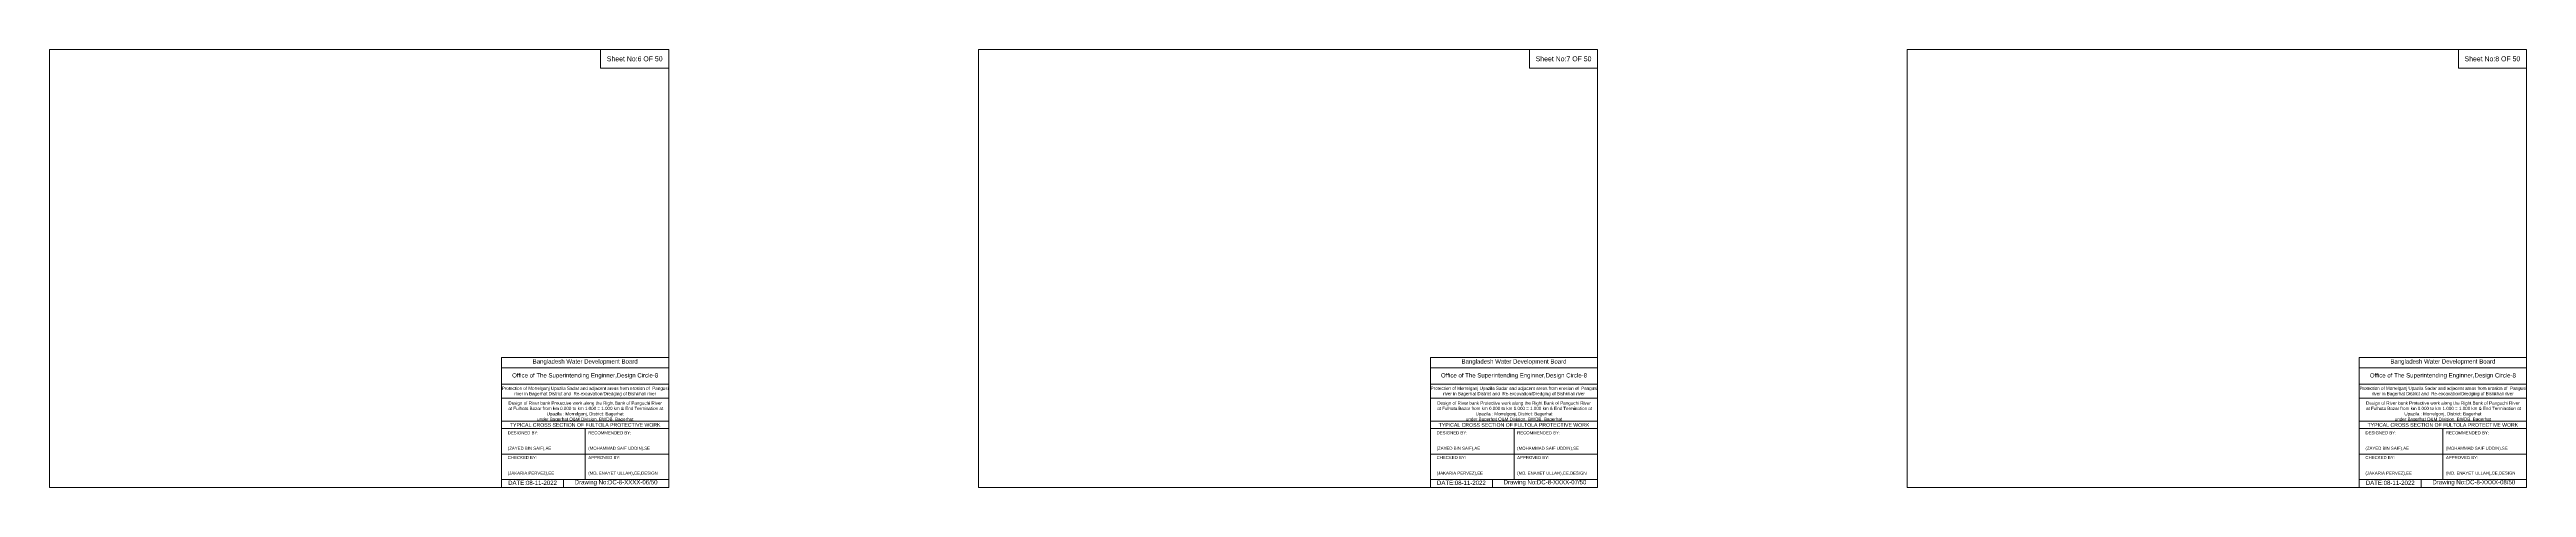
# Model space of a CAD drawing. Header units: inches. Extents: x 64995 to 402236, y -100918 to 204355.
# Drawn here: x 192084 to 232084, y 49315 to 56386 of the extents above; entities that cross this region are included whole.
import ezdxf

# ---------------------------------------------------------------- set-up
doc = ezdxf.new("R2010")
doc.units = ezdxf.units.IN
doc.header["$LTSCALE"] = 7
doc.header["$MEASUREMENT"] = 0
doc.layers.add('Cross Section Labels', color=7, linetype='Continuous', lineweight=9)
doc.styles.get("Standard").update_dxf_attribs({"font": 'arial.ttf'})

msp = doc.modelspace()

# ---------------------------------------------------------------- linework, layer by layer
at = {"layer": 'Cross Section Labels'}
for points in [[(192084.21054, 56386.3907), (202084.21054, 56386.3907), (202084.21054, 49315.3907), (192084.21054, 49315.3907)], [(200984.21054, 56386.3907), (202084.21054, 56386.3907), (202084.21054, 56086.3907), (200984.21054, 56086.3907)], [(207084.21054, 56386.3907), (217084.21054, 56386.3907), (217084.21054, 49315.3907), (207084.21054, 49315.3907)], [(215984.21054, 56386.3907), (217084.21054, 56386.3907), (217084.21054, 56086.3907), (215984.21054, 56086.3907)], [(222084.21054, 56386.3907), (232084.21054, 56386.3907), (232084.21054, 49315.3907), (222084.21054, 49315.3907)], [(230984.21054, 56386.3907), (232084.21054, 56386.3907), (232084.21054, 56086.3907), (230984.21054, 56086.3907)]]:
    msp.add_lwpolyline(points, close=True, dxfattribs=at)
for points in [[(199384.21054, 49315.3907), (199384.21054, 51415.3907), (202084.21054, 51415.3907)], [(199384.21054, 51245.3907), (202084.21054, 51245.3907)], [(214384.21054, 49315.3907), (214384.21054, 51415.3907), (217084.21054, 51415.3907)], [(214384.21054, 51245.3907), (217084.21054, 51245.3907)], [(229384.21054, 49315.3907), (229384.21054, 51415.3907), (232084.21054, 51415.3907)], [(229384.21054, 51245.3907), (232084.21054, 51245.3907)], [(199384.21054, 50985.3907), (202084.21054, 50985.3907)], [(214384.21054, 50985.3907), (217084.21054, 50985.3907)], [(229384.21054, 50985.3907), (232084.21054, 50985.3907)], [(199384.21054, 50755.3907), (202084.21054, 50755.3907)], [(214384.21054, 50755.3907), (217084.21054, 50755.3907)], [(229384.21054, 50755.3907), (232084.21054, 50755.3907)], [(199384.21054, 50385.3907), (202084.21054, 50385.3907)], [(199384.21054, 50265.3907), (202084.21054, 50265.3907)], [(200734.21054, 50265.3907), (200734.21054, 49445.3907)], [(214384.21054, 50385.3907), (217084.21054, 50385.3907)], [(214384.21054, 50265.3907), (217084.21054, 50265.3907)], [(215734.21054, 50265.3907), (215734.21054, 49445.3907)], [(229384.21054, 50385.3907), (232084.21054, 50385.3907)], [(229384.21054, 50265.3907), (232084.21054, 50265.3907)], [(230734.21054, 50265.3907), (230734.21054, 49445.3907)], [(199384.21054, 49855.3907), (202084.21054, 49855.3907)], [(214384.21054, 49855.3907), (217084.21054, 49855.3907)], [(229384.21054, 49855.3907), (232084.21054, 49855.3907)], [(199384.21054, 49445.3907), (202084.21054, 49445.3907)], [(200384.21054, 49445.3907), (200384.21054, 49315.3907)], [(214384.21054, 49445.3907), (217084.21054, 49445.3907)], [(215384.21054, 49445.3907), (215384.21054, 49315.3907)], [(229384.21054, 49445.3907), (232084.21054, 49445.3907)], [(230384.21054, 49445.3907), (230384.21054, 49315.3907)]]:
    msp.add_lwpolyline(points, dxfattribs=at)

# ---------------------------------------------------------------- texts
at = {"layer": 'Cross Section Labels', "attachment_point": 5}
for s, insert, char_height in [('Sheet No:6 OF 50', (201534.21054, 56236.3907), 80), ('Sheet No:7 OF 50', (216534.21054, 56236.3907), 80), ('Sheet No:8 OF 50', (231534.21054, 56236.3907), 80), ('Bangladesh Water Development Board', (200734.21054, 51340.3907), 70), ('Bangladesh Water Development Board', (215734.21054, 51340.3907), 70), ('Bangladesh Water Development Board', (230734.21054, 51340.3907), 70), ('Office of The Superintending Enginner,Design Circle-8', (200734.21054, 51115.3907), 70), ('Office of The Superintending Enginner,Design Circle-8', (215734.21054, 51115.3907), 70), ('Office of The Superintending Enginner,Design Circle-8', (230734.21054, 51115.3907), 70)]:
    msp.add_mtext(s, dxfattribs=dict(at, insert=insert, char_height=char_height))
at = {"layer": 'Cross Section Labels'}
for s, insert, char_height, width, attachment_point in [('Protection of Morrelganj Upazila Sadar and adjacent areas from erosion of  Pangusi river in Bagerhat District and  Re-excavation/Dredging of Bishkhali river', (200734.21054, 50865.3907), 52, 2700, 5), ('Protection of Morrelganj Upazila Sadar and adjacent areas from erosion of  Pangusi river in Bagerhat District and  Re-excavation/Dredging of Bishkhali river', (215734.21054, 50865.3907), 52, 2700, 5), ('Protection of Morrelganj Upazila Sadar and adjacent areas from erosion of  Pangusi river in Bagerhat District and  Re-excavation/Dredging of Bishkhali river', (230734.21054, 50865.3907), 52, 2700, 5), ('Design of River bank Protective work along the Right Bank of Panguchi River^J at Fulhata Bazar from km 0.000 to km 1.000 = 1.000 km & End Termination at Upazila : Morrelgonj, District: Bagerhat ^Junder Bagerhat O&M Division, BWDB, Bagerhat', (200734.21054, 50540.3907), 52, 2700, 5), ('Design of River bank Protective work along the Right Bank of Panguchi River^J at Fulhata Bazar from km 0.000 to km 1.000 = 1.000 km & End Termination at Upazila : Morrelgonj, District: Bagerhat ^Junder Bagerhat O&M Division, BWDB, Bagerhat', (215734.21054, 50540.3907), 52, 2700, 5), ('Design of River bank Protective work along the Right Bank of Panguchi River^J at Fulhata Bazar from km 0.000 to km 1.000 = 1.000 km & End Termination at Upazila : Morrelgonj, District: Bagerhat ^Junder Bagerhat O&M Division, BWDB, Bagerhat', (230734.21054, 50540.3907), 52, 2700, 5), ('DESIGNED BY:^J^J^J(ZAYED BIN SAIF),AE', (199484.21054, 50065.3907), 50, 1400, 4), ('TYPICAL CROSS SECTION OF FULTOLA PROTECTIVE WORK', (200734.21054, 50325.3907), 59.5765532, 2800, 5), ('RECOMMENDED BY:^J^J^J(MOHAMMAD SAIF UDDIN),SE', (200784.21054, 50065.3907), 50, 1400, 4), ('DESIGNED BY:^J^J^J(ZAYED BIN SAIF),AE', (214484.21054, 50065.3907), 50, 1400, 4), ('TYPICAL CROSS SECTION OF FULTOLA PROTECTIVE WORK', (215734.21054, 50325.3907), 59.5765532, 2800, 5), ('RECOMMENDED BY:^J^J^J(MOHAMMAD SAIF UDDIN),SE', (215784.21054, 50065.3907), 50, 1400, 4), ('DESIGNED BY:^J^J^J(ZAYED BIN SAIF),AE', (229484.21054, 50065.3907), 50, 1400, 4), ('TYPICAL CROSS SECTION OF FULTOLA PROTECTIVE WORK', (230734.21054, 50325.3907), 59.5765532, 2800, 5), ('RECOMMENDED BY:^J^J^J(MOHAMMAD SAIF UDDIN),SE', (230784.21054, 50065.3907), 50, 1400, 4), ('CHECKED BY:^J^J^J(JAKARIA PERVEZ),EE', (199484.21054, 49665.3907), 50, 1400, 4), ('APPROVED BY:^J^J^J(MD. ENAYET ULLAH),CE,DESIGN', (200784.21054, 49665.3907), 50, 1400, 4), ('CHECKED BY:^J^J^J(JAKARIA PERVEZ),EE', (214484.21054, 49665.3907), 50, 1400, 4), ('APPROVED BY:^J^J^J(MD. ENAYET ULLAH),CE,DESIGN', (215784.21054, 49665.3907), 50, 1400, 4), ('CHECKED BY:^J^J^J(JAKARIA PERVEZ),EE', (229484.21054, 49665.3907), 50, 1400, 4), ('APPROVED BY:^J^J^J(MD. ENAYET ULLAH),CE,DESIGN', (230784.21054, 49665.3907), 50, 1400, 4), ('DATE:08-11-2022', (199884.21054, 49390.3907), 70, 1400, 5), ('Drawing No:DC-8-XXXX-06/50', (201234.21054, 49390.3907), 70, 2200, 5), ('DATE:08-11-2022', (214884.21054, 49390.3907), 70, 1400, 5), ('Drawing No:DC-8-XXXX-07/50', (216234.21054, 49390.3907), 70, 2200, 5), ('DATE:08-11-2022', (229884.21054, 49390.3907), 70, 1400, 5), ('Drawing No:DC-8-XXXX-08/50', (231234.21054, 49390.3907), 70, 2200, 5)]:
    msp.add_mtext(s, dxfattribs=dict(at, insert=insert, char_height=char_height, width=width, attachment_point=attachment_point))

doc.saveas('drawing.dxf')
